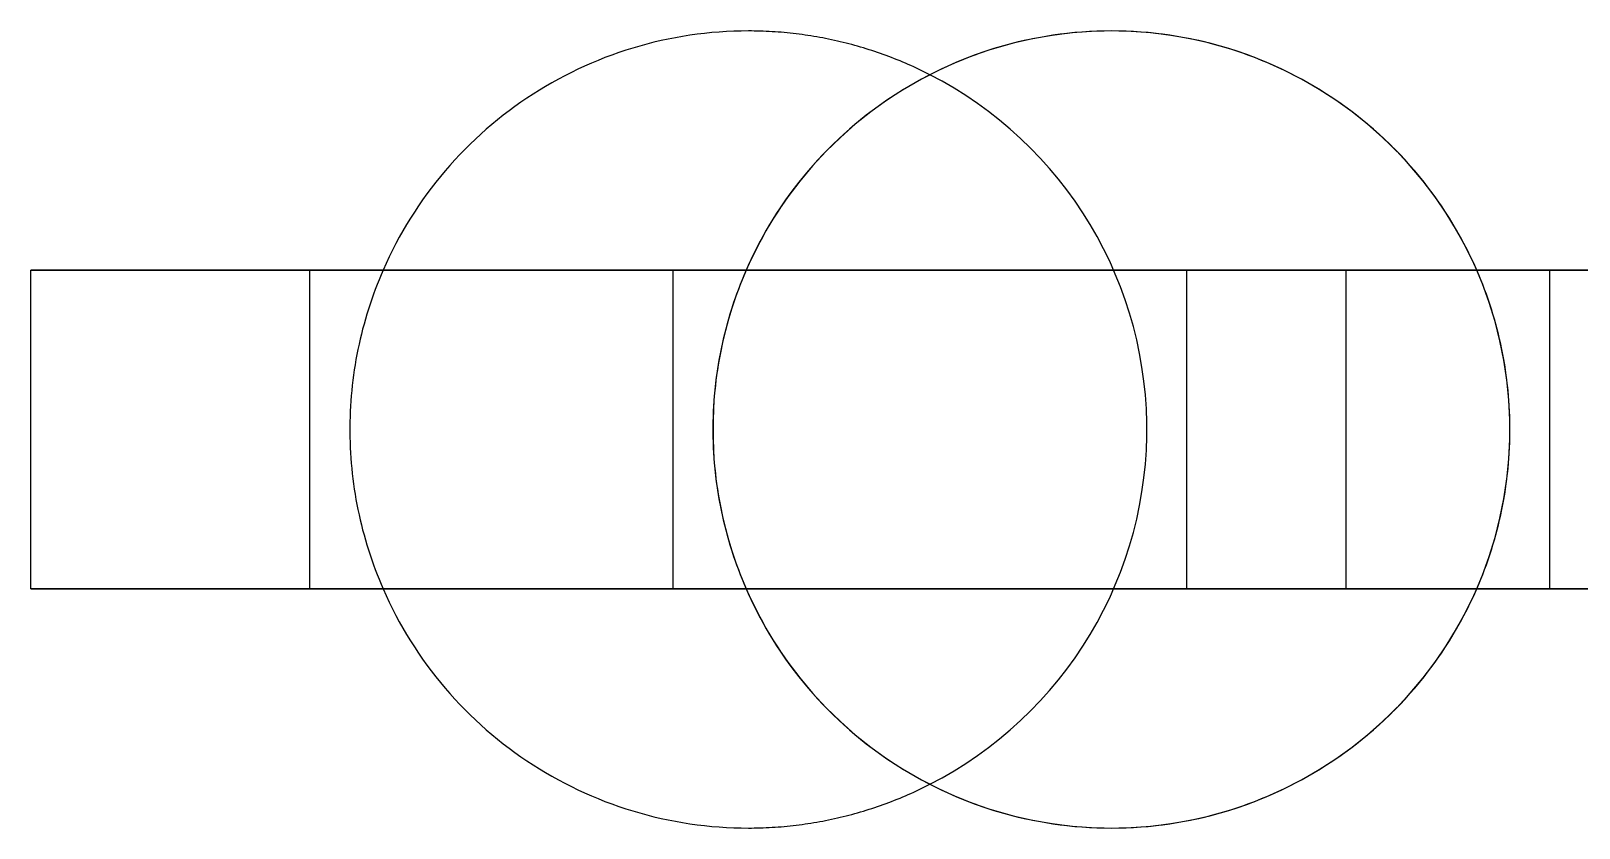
# Model space of a CAD drawing. Header units: millimetres. Extents: x -5 to 104, y -23 to 24.
# Drawn here: x 16.3 to 18.242, y -0.3 to 0.7 of the extents above; entities that cross this region are included whole.
import ezdxf

# ---------------------------------------------------------------- set-up
doc = ezdxf.new("R2010")
doc.units = ezdxf.units.MM
doc.linetypes.add('DASHED', pattern=[1.524, 1.27, -0.254])
doc.layers.add('HIDDEN', color=8, linetype='DASHED')
doc.layers.add('VISIBLE', color=7, linetype='CONTINUOUS')

msp = doc.modelspace()

# ---------------------------------------------------------------- linework, layer by layer
at = {"layer": 'HIDDEN'}
for points in [[(17.65551, 0.7), (17.63059, 0.69938), (17.60573, 0.69752), (17.58099, 0.69442), (17.55644, 0.69009), (17.53213, 0.68454), (17.50814, 0.67779), (17.4845, 0.66985), (17.4613, 0.66074), (17.43857, 0.65048), (17.41639, 0.63911), (17.3948, 0.62665), (17.37385, 0.61312), (17.35361, 0.59857), (17.33412, 0.58302), (17.31543, 0.56653), (17.29758, 0.54912), (17.28062, 0.53084), (17.2646, 0.51174), (17.24954, 0.49187), (17.2355, 0.47127), (17.2225, 0.45), (17.21058, 0.42811), (17.19976, 0.40564), (17.19008, 0.38267), (17.18155, 0.35924), (17.1742, 0.33542), (17.16805, 0.31126), (17.16311, 0.28682), (17.15939, 0.26217), (17.15691, 0.23737), (17.15567, 0.21247), (17.15567, 0.18753), (17.15691, 0.16263), (17.15939, 0.13783), (17.16311, 0.11318), (17.16805, 0.08874), (17.1742, 0.06458), (17.18155, 0.04076), (17.19008, 0.01733), (17.19976, -0.00564), (17.21058, -0.02811), (17.2225, -0.05), (17.2355, -0.07127), (17.24954, -0.09187), (17.2646, -0.11174), (17.28062, -0.13084), (17.29758, -0.14912), (17.31543, -0.16653), (17.33412, -0.18302), (17.35361, -0.19857), (17.37385, -0.21312), (17.3948, -0.22665), (17.41639, -0.23911), (17.43857, -0.25048), (17.4613, -0.26074), (17.4845, -0.26985), (17.50814, -0.27779), (17.53213, -0.28454), (17.55644, -0.29009), (17.58099, -0.29442), (17.60573, -0.29752), (17.63059, -0.29938), (17.65551, -0.3)], [(17.65551, -0.3), (17.68044, -0.29938), (17.7053, -0.29752), (17.73003, -0.29442), (17.75459, -0.29009), (17.77889, -0.28454), (17.80289, -0.27779), (17.82652, -0.26985), (17.84973, -0.26074), (17.87246, -0.25048), (17.89464, -0.23911), (17.91623, -0.22665), (17.93717, -0.21312), (17.95742, -0.19857), (17.97691, -0.18302), (17.9956, -0.16653), (18.01345, -0.14912), (18.0304, -0.13084), (18.04643, -0.11174), (18.06148, -0.09187), (18.07553, -0.07127), (18.08853, -0.05), (18.10045, -0.02811), (18.11127, -0.00564), (18.12095, 0.01733), (18.12948, 0.04076), (18.13683, 0.06458), (18.14298, 0.08874), (18.14792, 0.11318), (18.15163, 0.13783), (18.15412, 0.16263), (18.15536, 0.18753), (18.15536, 0.21247), (18.15412, 0.23737), (18.15163, 0.26217), (18.14792, 0.28682), (18.14298, 0.31126), (18.13683, 0.33542), (18.12948, 0.35924), (18.12095, 0.38267), (18.11127, 0.40564), (18.10045, 0.42811), (18.08853, 0.45), (18.07553, 0.47127), (18.06148, 0.49187), (18.04643, 0.51174), (18.0304, 0.53084), (18.01345, 0.54912), (17.9956, 0.56653), (17.97691, 0.58302), (17.95742, 0.59857), (17.93717, 0.61312), (17.91623, 0.62665), (17.89464, 0.63911), (17.87246, 0.65048), (17.84973, 0.66074), (17.82652, 0.66985), (17.80289, 0.67779), (17.77889, 0.68454), (17.75459, 0.69009), (17.73003, 0.69442), (17.7053, 0.69752), (17.68044, 0.69938), (17.65551, 0.7)], [(17.42776, -0.24511), (17.44313, -0.23691), (17.45821, -0.22817), (17.47297, -0.21891), (17.4874, -0.20915), (17.50148, -0.19888), (17.5152, -0.18814), (17.52853, -0.17692), (17.54147, -0.16524), (17.55399, -0.15312), (17.56607, -0.14057), (17.57772, -0.12761), (17.58891, -0.11425), (17.59962, -0.10051), (17.60985, -0.0864), (17.61958, -0.07194), (17.6288, -0.05716), (17.6375, -0.04206), (17.64567, -0.02667), (17.6533, -0.011), (17.66037, 0.00492), (17.66689, 0.02108), (17.67284, 0.03746), (17.67822, 0.05403), (17.68302, 0.07079), (17.68722, 0.0877), (17.69084, 0.10474), (17.69386, 0.1219), (17.69628, 0.13916), (17.6981, 0.15649), (17.69932, 0.17387), (17.69992, 0.19129), (17.69992, 0.20871), (17.69932, 0.22613), (17.6981, 0.24351), (17.69628, 0.26084), (17.69386, 0.2781), (17.69084, 0.29526), (17.68722, 0.3123), (17.68302, 0.32921), (17.67822, 0.34597), (17.67284, 0.36254), (17.66689, 0.37892), (17.66037, 0.39508), (17.6533, 0.411), (17.64567, 0.42667), (17.6375, 0.44206), (17.6288, 0.45716), (17.61958, 0.47194), (17.60985, 0.4864), (17.59962, 0.50051), (17.58891, 0.51425), (17.57772, 0.52761), (17.56607, 0.54057), (17.55399, 0.55312), (17.54147, 0.56524), (17.52853, 0.57692), (17.5152, 0.58814), (17.50148, 0.59888), (17.4874, 0.60915), (17.47297, 0.61891), (17.45821, 0.62817), (17.44313, 0.63691), (17.42776, 0.64511)], [(18.34762, 0.4), (18.21111, 0.4), (18.0746, 0.4), (17.9381, 0.4), (17.80159, 0.4), (17.66508, 0.4), (17.52857, 0.4), (17.39206, 0.4), (17.25556, 0.4), (17.11905, 0.4), (16.98254, 0.4), (16.84603, 0.4), (16.70952, 0.4), (16.57302, 0.4), (16.43651, 0.4), (16.3, 0.4)], [(17.75, 0.4), (17.73254, 0.4), (17.71508, 0.4), (17.69762, 0.4), (17.68016, 0.4), (17.6627, 0.4), (17.64524, 0.4), (17.62778, 0.4), (17.61032, 0.4), (17.59286, 0.4), (17.5754, 0.4), (17.55794, 0.4), (17.54048, 0.4), (17.52302, 0.4), (17.50556, 0.4), (17.4881, 0.4), (17.47063, 0.4), (17.45317, 0.4), (17.43571, 0.4), (17.41825, 0.4), (17.40079, 0.4), (17.38333, 0.4), (17.36587, 0.4), (17.34841, 0.4), (17.33095, 0.4), (17.31349, 0.4), (17.29603, 0.4), (17.27857, 0.4), (17.26111, 0.4), (17.24365, 0.4), (17.22619, 0.4), (17.20873, 0.4), (17.19127, 0.4), (17.17381, 0.4), (17.15635, 0.4), (17.13889, 0.4), (17.12143, 0.4), (17.10397, 0.4), (17.08651, 0.4), (17.06905, 0.4), (17.05159, 0.4), (17.03413, 0.4), (17.01667, 0.4), (16.99921, 0.4), (16.98175, 0.4), (16.96429, 0.4), (16.94683, 0.4), (16.92937, 0.4), (16.9119, 0.4), (16.89444, 0.4), (16.87698, 0.4), (16.85952, 0.4), (16.84206, 0.4), (16.8246, 0.4), (16.80714, 0.4), (16.78968, 0.4), (16.77222, 0.4), (16.75476, 0.4), (16.7373, 0.4), (16.71984, 0.4), (16.70238, 0.4), (16.68492, 0.4), (16.66746, 0.4), (16.65, 0.4)], [(16.65, 0.4), (16.65873, 0.4), (16.66746, 0.4), (16.67619, 0.4), (16.68492, 0.4), (16.69365, 0.4), (16.70238, 0.4), (16.71111, 0.4), (16.71984, 0.4), (16.72857, 0.4), (16.7373, 0.4), (16.74603, 0.4), (16.75476, 0.4), (16.76349, 0.4), (16.77222, 0.4), (16.78095, 0.4), (16.78968, 0.4), (16.79841, 0.4), (16.80714, 0.4), (16.81587, 0.4), (16.8246, 0.4), (16.83333, 0.4), (16.84206, 0.4), (16.85079, 0.4), (16.85952, 0.4), (16.86825, 0.4), (16.87698, 0.4), (16.88571, 0.4), (16.89444, 0.4), (16.90317, 0.4), (16.9119, 0.4), (16.92063, 0.4), (16.92937, 0.4), (16.9381, 0.4), (16.94683, 0.4), (16.95556, 0.4), (16.96429, 0.4), (16.97302, 0.4), (16.98175, 0.4), (16.99048, 0.4), (16.99921, 0.4), (17.00794, 0.4), (17.01667, 0.4), (17.0254, 0.4), (17.03413, 0.4), (17.04286, 0.4), (17.05159, 0.4), (17.06032, 0.4), (17.06905, 0.4), (17.07778, 0.4), (17.08651, 0.4), (17.09524, 0.4), (17.10397, 0.4), (17.1127, 0.4), (17.12143, 0.4), (17.13016, 0.4), (17.13889, 0.4), (17.14762, 0.4), (17.15635, 0.4), (17.16508, 0.4), (17.17381, 0.4), (17.18254, 0.4), (17.19127, 0.4), (17.2, 0.4)], [(16.65, 0), (16.65, 0.4)], [(16.74174, 0.4), (16.73917, 0.394), (16.73667, 0.38796), (16.73426, 0.38189), (16.73192, 0.37579), (16.72966, 0.36966), (16.72749, 0.3635), (16.72539, 0.35732), (16.72338, 0.3511), (16.72145, 0.34486), (16.71959, 0.3386), (16.71782, 0.33231), (16.71614, 0.326), (16.71453, 0.31967), (16.71301, 0.31332), (16.71157, 0.30695), (16.71022, 0.30056), (16.70894, 0.29415), (16.70776, 0.28773), (16.70665, 0.28129), (16.70563, 0.27484), (16.7047, 0.26837), (16.70385, 0.26189), (16.70308, 0.25541), (16.7024, 0.24891), (16.7018, 0.24241), (16.70129, 0.2359), (16.70086, 0.22938), (16.70052, 0.22285), (16.70027, 0.21633), (16.7001, 0.2098), (16.70001, 0.20327), (16.70001, 0.19673), (16.7001, 0.1902), (16.70027, 0.18367), (16.70052, 0.17715), (16.70086, 0.17062), (16.70129, 0.1641), (16.7018, 0.15759), (16.7024, 0.15109), (16.70308, 0.14459), (16.70385, 0.13811), (16.7047, 0.13163), (16.70563, 0.12516), (16.70665, 0.11871), (16.70776, 0.11227), (16.70894, 0.10585), (16.71022, 0.09944), (16.71157, 0.09305), (16.71301, 0.08668), (16.71453, 0.08033), (16.71614, 0.074), (16.71782, 0.06769), (16.71959, 0.0614), (16.72145, 0.05514), (16.72338, 0.0489), (16.72539, 0.04268), (16.72749, 0.0365), (16.72966, 0.03034), (16.73192, 0.02421), (16.73426, 0.01811), (16.73667, 0.01204), (16.73917, 0.006), (16.74174, 0)], [(18.20551, 0.4), (18.18805, 0.4), (18.17059, 0.4), (18.15313, 0.4), (18.13567, 0.4), (18.11821, 0.4), (18.10075, 0.4), (18.08329, 0.4), (18.06583, 0.4), (18.04837, 0.4), (18.03091, 0.4), (18.01345, 0.4), (17.99599, 0.4), (17.97853, 0.4), (17.96107, 0.4), (17.94361, 0.4), (17.92615, 0.4), (17.90869, 0.4), (17.89123, 0.4), (17.87377, 0.4), (17.85631, 0.4), (17.83885, 0.4), (17.82139, 0.4), (17.80393, 0.4), (17.78647, 0.4), (17.76901, 0.4), (17.75155, 0.4), (17.73409, 0.4), (17.71662, 0.4), (17.69916, 0.4), (17.6817, 0.4), (17.66424, 0.4), (17.64678, 0.4), (17.62932, 0.4), (17.61186, 0.4), (17.5944, 0.4), (17.57694, 0.4), (17.55948, 0.4), (17.54202, 0.4), (17.52456, 0.4), (17.5071, 0.4), (17.48964, 0.4), (17.47218, 0.4), (17.45472, 0.4), (17.43726, 0.4), (17.4198, 0.4), (17.40234, 0.4), (17.38488, 0.4), (17.36742, 0.4), (17.34996, 0.4), (17.3325, 0.4), (17.31504, 0.4), (17.29758, 0.4), (17.28012, 0.4), (17.26266, 0.4), (17.2452, 0.4), (17.22774, 0.4), (17.21028, 0.4), (17.19282, 0.4), (17.17535, 0.4), (17.15789, 0.4), (17.14043, 0.4), (17.12297, 0.4), (17.10551, 0.4)], [(17.10551, 0.4), (17.11424, 0.4), (17.12297, 0.4), (17.1317, 0.4), (17.14043, 0.4), (17.14916, 0.4), (17.15789, 0.4), (17.16662, 0.4), (17.17535, 0.4), (17.18409, 0.4), (17.19282, 0.4), (17.20155, 0.4), (17.21028, 0.4), (17.21901, 0.4), (17.22774, 0.4), (17.23647, 0.4), (17.2452, 0.4), (17.25393, 0.4), (17.26266, 0.4), (17.27139, 0.4), (17.28012, 0.4), (17.28885, 0.4), (17.29758, 0.4), (17.30631, 0.4), (17.31504, 0.4), (17.32377, 0.4), (17.3325, 0.4), (17.34123, 0.4), (17.34996, 0.4), (17.35869, 0.4), (17.36742, 0.4), (17.37615, 0.4), (17.38488, 0.4), (17.39361, 0.4), (17.40234, 0.4), (17.41107, 0.4), (17.4198, 0.4), (17.42853, 0.4), (17.43726, 0.4), (17.44599, 0.4), (17.45472, 0.4), (17.46345, 0.4), (17.47218, 0.4), (17.48091, 0.4), (17.48964, 0.4), (17.49837, 0.4), (17.5071, 0.4), (17.51583, 0.4), (17.52456, 0.4), (17.53329, 0.4), (17.54202, 0.4), (17.55075, 0.4), (17.55948, 0.4), (17.56821, 0.4), (17.57694, 0.4), (17.58567, 0.4), (17.5944, 0.4), (17.60313, 0.4), (17.61186, 0.4), (17.62059, 0.4), (17.62932, 0.4), (17.63805, 0.4), (17.64678, 0.4), (17.65551, 0.4)], [(18.20551, 0.4), (18.18805, 0.4), (18.17059, 0.4), (18.15313, 0.4), (18.13567, 0.4), (18.11821, 0.4), (18.10075, 0.4), (18.08329, 0.4), (18.06583, 0.4), (18.04837, 0.4), (18.03091, 0.4), (18.01345, 0.4), (17.99599, 0.4), (17.97853, 0.4), (17.96107, 0.4), (17.94361, 0.4), (17.92615, 0.4), (17.90869, 0.4), (17.89123, 0.4), (17.87377, 0.4), (17.85631, 0.4), (17.83885, 0.4), (17.82139, 0.4), (17.80393, 0.4), (17.78647, 0.4), (17.76901, 0.4), (17.75155, 0.4), (17.73409, 0.4), (17.71662, 0.4), (17.69916, 0.4), (17.6817, 0.4), (17.66424, 0.4), (17.64678, 0.4), (17.62932, 0.4), (17.61186, 0.4), (17.5944, 0.4), (17.57694, 0.4), (17.55948, 0.4), (17.54202, 0.4), (17.52456, 0.4), (17.5071, 0.4), (17.48964, 0.4), (17.47218, 0.4), (17.45472, 0.4), (17.43726, 0.4), (17.4198, 0.4), (17.40234, 0.4), (17.38488, 0.4), (17.36742, 0.4), (17.34996, 0.4), (17.3325, 0.4), (17.31504, 0.4), (17.29758, 0.4), (17.28012, 0.4), (17.26266, 0.4), (17.2452, 0.4), (17.22774, 0.4), (17.21028, 0.4), (17.19282, 0.4), (17.17535, 0.4), (17.15789, 0.4), (17.14043, 0.4), (17.12297, 0.4), (17.10551, 0.4)], [(17.10551, 0.4), (17.11424, 0.4), (17.12297, 0.4), (17.1317, 0.4), (17.14043, 0.4), (17.14916, 0.4), (17.15789, 0.4), (17.16662, 0.4), (17.17535, 0.4), (17.18409, 0.4), (17.19282, 0.4), (17.20155, 0.4), (17.21028, 0.4), (17.21901, 0.4), (17.22774, 0.4), (17.23647, 0.4), (17.2452, 0.4), (17.25393, 0.4), (17.26266, 0.4), (17.27139, 0.4), (17.28012, 0.4), (17.28885, 0.4), (17.29758, 0.4), (17.30631, 0.4), (17.31504, 0.4), (17.32377, 0.4), (17.3325, 0.4), (17.34123, 0.4), (17.34996, 0.4), (17.35869, 0.4), (17.36742, 0.4), (17.37615, 0.4), (17.38488, 0.4), (17.39361, 0.4), (17.40234, 0.4), (17.41107, 0.4), (17.4198, 0.4), (17.42853, 0.4), (17.43726, 0.4), (17.44599, 0.4), (17.45472, 0.4), (17.46345, 0.4), (17.47218, 0.4), (17.48091, 0.4), (17.48964, 0.4), (17.49837, 0.4), (17.5071, 0.4), (17.51583, 0.4), (17.52456, 0.4), (17.53329, 0.4), (17.54202, 0.4), (17.55075, 0.4), (17.55948, 0.4), (17.56821, 0.4), (17.57694, 0.4), (17.58567, 0.4), (17.5944, 0.4), (17.60313, 0.4), (17.61186, 0.4), (17.62059, 0.4), (17.62932, 0.4), (17.63805, 0.4), (17.64678, 0.4), (17.65551, 0.4)], [(17.10551, 0), (17.10551, 0.4)], [(17.10551, 0), (17.10551, 0.4)], [(17.19726, 0.4), (17.19468, 0.394), (17.19219, 0.38796), (17.18977, 0.38189), (17.18744, 0.37579), (17.18518, 0.36966), (17.183, 0.3635), (17.18091, 0.35732), (17.17889, 0.3511), (17.17696, 0.34486), (17.17511, 0.3386), (17.17334, 0.33231), (17.17165, 0.326), (17.17005, 0.31967), (17.16852, 0.31332), (17.16708, 0.30695), (17.16573, 0.30056), (17.16446, 0.29415), (17.16327, 0.28773), (17.16217, 0.28129), (17.16115, 0.27484), (17.16021, 0.26837), (17.15936, 0.26189), (17.15859, 0.25541), (17.15791, 0.24891), (17.15732, 0.24241), (17.1568, 0.2359), (17.15638, 0.22938), (17.15604, 0.22285), (17.15578, 0.21633), (17.15561, 0.2098), (17.15552, 0.20327), (17.15552, 0.19673), (17.15561, 0.1902), (17.15578, 0.18367), (17.15604, 0.17715), (17.15638, 0.17062), (17.1568, 0.1641), (17.15732, 0.15759), (17.15791, 0.15109), (17.15859, 0.14459), (17.15936, 0.13811), (17.16021, 0.13163), (17.16115, 0.12516), (17.16217, 0.11871), (17.16327, 0.11227), (17.16446, 0.10585), (17.16573, 0.09944), (17.16708, 0.09305), (17.16852, 0.08668), (17.17005, 0.08033), (17.17165, 0.074), (17.17334, 0.06769), (17.17511, 0.0614), (17.17696, 0.05514), (17.17889, 0.0489), (17.18091, 0.04268), (17.183, 0.0365), (17.18518, 0.03034), (17.18744, 0.02421), (17.18977, 0.01811), (17.19219, 0.01204), (17.19468, 0.006), (17.19726, 0)], [(17.2, 0.4), (17.20873, 0.4), (17.21746, 0.4), (17.22619, 0.4), (17.23492, 0.4), (17.24365, 0.4), (17.25238, 0.4), (17.26111, 0.4), (17.26984, 0.4), (17.27857, 0.4), (17.2873, 0.4), (17.29603, 0.4), (17.30476, 0.4), (17.31349, 0.4), (17.32222, 0.4), (17.33095, 0.4), (17.33968, 0.4), (17.34841, 0.4), (17.35714, 0.4), (17.36587, 0.4), (17.3746, 0.4), (17.38333, 0.4), (17.39206, 0.4), (17.40079, 0.4), (17.40952, 0.4), (17.41825, 0.4), (17.42698, 0.4), (17.43571, 0.4), (17.44444, 0.4), (17.45317, 0.4), (17.4619, 0.4), (17.47063, 0.4), (17.47937, 0.4), (17.4881, 0.4), (17.49683, 0.4), (17.50556, 0.4), (17.51429, 0.4), (17.52302, 0.4), (17.53175, 0.4), (17.54048, 0.4), (17.54921, 0.4), (17.55794, 0.4), (17.56667, 0.4), (17.5754, 0.4), (17.58413, 0.4), (17.59286, 0.4), (17.60159, 0.4), (17.61032, 0.4), (17.61905, 0.4), (17.62778, 0.4), (17.63651, 0.4), (17.64524, 0.4), (17.65397, 0.4), (17.6627, 0.4), (17.67143, 0.4), (17.68016, 0.4), (17.68889, 0.4), (17.69762, 0.4), (17.70635, 0.4), (17.71508, 0.4), (17.72381, 0.4), (17.73254, 0.4), (17.74127, 0.4), (17.75, 0.4)], [(17.65551, 0.4), (17.66424, 0.4), (17.67297, 0.4), (17.6817, 0.4), (17.69043, 0.4), (17.69916, 0.4), (17.70789, 0.4), (17.71662, 0.4), (17.72535, 0.4), (17.73409, 0.4), (17.74282, 0.4), (17.75155, 0.4), (17.76028, 0.4), (17.76901, 0.4), (17.77774, 0.4), (17.78647, 0.4), (17.7952, 0.4), (17.80393, 0.4), (17.81266, 0.4), (17.82139, 0.4), (17.83012, 0.4), (17.83885, 0.4), (17.84758, 0.4), (17.85631, 0.4), (17.86504, 0.4), (17.87377, 0.4), (17.8825, 0.4), (17.89123, 0.4), (17.89996, 0.4), (17.90869, 0.4), (17.91742, 0.4), (17.92615, 0.4), (17.93488, 0.4), (17.94361, 0.4), (17.95234, 0.4), (17.96107, 0.4), (17.9698, 0.4), (17.97853, 0.4), (17.98726, 0.4), (17.99599, 0.4), (18.00472, 0.4), (18.01345, 0.4), (18.02218, 0.4), (18.03091, 0.4), (18.03964, 0.4), (18.04837, 0.4), (18.0571, 0.4), (18.06583, 0.4), (18.07456, 0.4), (18.08329, 0.4), (18.09202, 0.4), (18.10075, 0.4), (18.10948, 0.4), (18.11821, 0.4), (18.12694, 0.4), (18.13567, 0.4), (18.1444, 0.4), (18.15313, 0.4), (18.16186, 0.4), (18.17059, 0.4), (18.17932, 0.4), (18.18805, 0.4), (18.19678, 0.4), (18.20551, 0.4)], [(17.65551, 0.4), (17.66424, 0.4), (17.67297, 0.4), (17.6817, 0.4), (17.69043, 0.4), (17.69916, 0.4), (17.70789, 0.4), (17.71662, 0.4), (17.72535, 0.4), (17.73409, 0.4), (17.74282, 0.4), (17.75155, 0.4), (17.76028, 0.4), (17.76901, 0.4), (17.77774, 0.4), (17.78647, 0.4), (17.7952, 0.4), (17.80393, 0.4), (17.81266, 0.4), (17.82139, 0.4), (17.83012, 0.4), (17.83885, 0.4), (17.84758, 0.4), (17.85631, 0.4), (17.86504, 0.4), (17.87377, 0.4), (17.8825, 0.4), (17.89123, 0.4), (17.89996, 0.4), (17.90869, 0.4), (17.91742, 0.4), (17.92615, 0.4), (17.93488, 0.4), (17.94361, 0.4), (17.95234, 0.4), (17.96107, 0.4), (17.9698, 0.4), (17.97853, 0.4), (17.98726, 0.4), (17.99599, 0.4), (18.00472, 0.4), (18.01345, 0.4), (18.02218, 0.4), (18.03091, 0.4), (18.03964, 0.4), (18.04837, 0.4), (18.0571, 0.4), (18.06583, 0.4), (18.07456, 0.4), (18.08329, 0.4), (18.09202, 0.4), (18.10075, 0.4), (18.10948, 0.4), (18.11821, 0.4), (18.12694, 0.4), (18.13567, 0.4), (18.1444, 0.4), (18.15313, 0.4), (18.16186, 0.4), (18.17059, 0.4), (18.17932, 0.4), (18.18805, 0.4), (18.19678, 0.4), (18.20551, 0.4)], [(17.75, 0), (17.75, 0.4)], [(18.28651, 0.4), (18.20238, 0.4), (18.11825, 0.4), (18.03413, 0.4), (17.95, 0.4)], [(17.95, 0.4), (17.99206, 0.4), (18.03413, 0.4), (18.07619, 0.4), (18.11825, 0.4), (18.16032, 0.4), (18.20238, 0.4), (18.24444, 0.4)], [(17.95, 0), (17.95, 0.4)], [(18.11377, 0), (18.11634, 0.006), (18.11884, 0.01204), (18.12126, 0.01811), (18.12359, 0.02421), (18.12585, 0.03034), (18.12802, 0.0365), (18.13012, 0.04268), (18.13214, 0.0489), (18.13407, 0.05514), (18.13592, 0.0614), (18.13769, 0.06769), (18.13938, 0.074), (18.14098, 0.08033), (18.1425, 0.08668), (18.14394, 0.09305), (18.1453, 0.09944), (18.14657, 0.10585), (18.14776, 0.11227), (18.14886, 0.11871), (18.14988, 0.12516), (18.15082, 0.13163), (18.15167, 0.13811), (18.15243, 0.14459), (18.15312, 0.15109), (18.15371, 0.15759), (18.15422, 0.1641), (18.15465, 0.17062), (18.15499, 0.17715), (18.15525, 0.18367), (18.15542, 0.1902), (18.1555, 0.19673), (18.1555, 0.20327), (18.15542, 0.2098), (18.15525, 0.21633), (18.15499, 0.22285), (18.15465, 0.22938), (18.15422, 0.2359), (18.15371, 0.24241), (18.15312, 0.24891), (18.15243, 0.25541), (18.15167, 0.26189), (18.15082, 0.26837), (18.14988, 0.27484), (18.14886, 0.28129), (18.14776, 0.28773), (18.14657, 0.29415), (18.1453, 0.30056), (18.14394, 0.30695), (18.1425, 0.31332), (18.14098, 0.31967), (18.13938, 0.326), (18.13769, 0.33231), (18.13592, 0.3386), (18.13407, 0.34486), (18.13214, 0.3511), (18.13012, 0.35732), (18.12802, 0.3635), (18.12585, 0.36966), (18.12359, 0.37579), (18.12126, 0.38189), (18.11884, 0.38796), (18.11634, 0.394), (18.11377, 0.4)], [(18.20551, 0), (18.20551, 0.4)], [(18.20551, 0), (18.20551, 0.4)], [(18.34762, 0), (18.21111, 0), (18.0746, 0), (17.9381, 0), (17.80159, 0), (17.66508, 0), (17.52857, 0), (17.39206, 0), (17.25556, 0), (17.11905, 0), (16.98254, 0), (16.84603, 0), (16.70952, 0), (16.57302, 0), (16.43651, 0), (16.3, 0)], [(17.75, 0), (17.73254, 0), (17.71508, 0), (17.69762, 0), (17.68016, 0), (17.6627, 0), (17.64524, 0), (17.62778, 0), (17.61032, 0), (17.59286, 0), (17.5754, 0), (17.55794, 0), (17.54048, 0), (17.52302, 0), (17.50556, 0), (17.4881, 0), (17.47063, 0), (17.45317, 0), (17.43571, 0), (17.41825, 0), (17.40079, 0), (17.38333, 0), (17.36587, 0), (17.34841, 0), (17.33095, 0), (17.31349, 0), (17.29603, 0), (17.27857, 0), (17.26111, 0), (17.24365, 0), (17.22619, 0), (17.20873, 0), (17.19127, 0), (17.17381, 0), (17.15635, 0), (17.13889, 0), (17.12143, 0), (17.10397, 0), (17.08651, 0), (17.06905, 0), (17.05159, 0), (17.03413, 0), (17.01667, 0), (16.99921, 0), (16.98175, 0), (16.96429, 0), (16.94683, 0), (16.92937, 0), (16.9119, 0), (16.89444, 0), (16.87698, 0), (16.85952, 0), (16.84206, 0), (16.8246, 0), (16.80714, 0), (16.78968, 0), (16.77222, 0), (16.75476, 0), (16.7373, 0), (16.71984, 0), (16.70238, 0), (16.68492, 0), (16.66746, 0), (16.65, 0)], [(16.65, 0), (16.65873, 0), (16.66746, 0), (16.67619, 0), (16.68492, 0), (16.69365, 0), (16.70238, 0), (16.71111, 0), (16.71984, 0), (16.72857, 0), (16.7373, 0), (16.74603, 0), (16.75476, 0), (16.76349, 0), (16.77222, 0), (16.78095, 0), (16.78968, 0), (16.79841, 0), (16.80714, 0), (16.81587, 0), (16.8246, 0), (16.83333, 0), (16.84206, 0), (16.85079, 0), (16.85952, 0), (16.86825, 0), (16.87698, 0), (16.88571, 0), (16.89444, 0), (16.90317, 0), (16.9119, 0), (16.92063, 0), (16.92937, 0), (16.9381, 0), (16.94683, 0), (16.95556, 0), (16.96429, 0), (16.97302, 0), (16.98175, 0), (16.99048, 0), (16.99921, 0), (17.00794, 0), (17.01667, 0), (17.0254, 0), (17.03413, 0), (17.04286, 0), (17.05159, 0), (17.06032, 0), (17.06905, 0), (17.07778, 0), (17.08651, 0), (17.09524, 0), (17.10397, 0), (17.1127, 0), (17.12143, 0), (17.13016, 0), (17.13889, 0), (17.14762, 0), (17.15635, 0), (17.16508, 0), (17.17381, 0), (17.18254, 0), (17.19127, 0), (17.2, 0)], [(18.20551, 0), (18.18805, 0), (18.17059, 0), (18.15313, 0), (18.13567, 0), (18.11821, 0), (18.10075, 0), (18.08329, 0), (18.06583, 0), (18.04837, 0), (18.03091, 0), (18.01345, 0), (17.99599, 0), (17.97853, 0), (17.96107, 0), (17.94361, 0), (17.92615, 0), (17.90869, 0), (17.89123, 0), (17.87377, 0), (17.85631, 0), (17.83885, 0), (17.82139, 0), (17.80393, 0), (17.78647, 0), (17.76901, 0), (17.75155, 0), (17.73409, 0), (17.71662, 0), (17.69916, 0), (17.6817, 0), (17.66424, 0), (17.64678, 0), (17.62932, 0), (17.61186, 0), (17.5944, 0), (17.57694, 0), (17.55948, 0), (17.54202, 0), (17.52456, 0), (17.5071, 0), (17.48964, 0), (17.47218, 0), (17.45472, 0), (17.43726, 0), (17.4198, 0), (17.40234, 0), (17.38488, 0), (17.36742, 0), (17.34996, 0), (17.3325, 0), (17.31504, 0), (17.29758, 0), (17.28012, 0), (17.26266, 0), (17.2452, 0), (17.22774, 0), (17.21028, 0), (17.19282, 0), (17.17535, 0), (17.15789, 0), (17.14043, 0), (17.12297, 0), (17.10551, 0)], [(17.10551, 0), (17.11424, 0), (17.12297, 0), (17.1317, 0), (17.14043, 0), (17.14916, 0), (17.15789, 0), (17.16662, 0), (17.17535, 0), (17.18409, 0), (17.19282, 0), (17.20155, 0), (17.21028, 0), (17.21901, 0), (17.22774, 0), (17.23647, 0), (17.2452, 0), (17.25393, 0), (17.26266, 0), (17.27139, 0), (17.28012, 0), (17.28885, 0), (17.29758, 0), (17.30631, 0), (17.31504, 0), (17.32377, 0), (17.3325, 0), (17.34123, 0), (17.34996, 0), (17.35869, 0), (17.36742, 0), (17.37615, 0), (17.38488, 0), (17.39361, 0), (17.40234, 0), (17.41107, 0), (17.4198, 0), (17.42853, 0), (17.43726, 0), (17.44599, 0), (17.45472, 0), (17.46345, 0), (17.47218, 0), (17.48091, 0), (17.48964, 0), (17.49837, 0), (17.5071, 0), (17.51583, 0), (17.52456, 0), (17.53329, 0), (17.54202, 0), (17.55075, 0), (17.55948, 0), (17.56821, 0), (17.57694, 0), (17.58567, 0), (17.5944, 0), (17.60313, 0), (17.61186, 0), (17.62059, 0), (17.62932, 0), (17.63805, 0), (17.64678, 0), (17.65551, 0)], [(18.20551, 0), (18.18805, 0), (18.17059, 0), (18.15313, 0), (18.13567, 0), (18.11821, 0), (18.10075, 0), (18.08329, 0), (18.06583, 0), (18.04837, 0), (18.03091, 0), (18.01345, 0), (17.99599, 0), (17.97853, 0), (17.96107, 0), (17.94361, 0), (17.92615, 0), (17.90869, 0), (17.89123, 0), (17.87377, 0), (17.85631, 0), (17.83885, 0), (17.82139, 0), (17.80393, 0), (17.78647, 0), (17.76901, 0), (17.75155, 0), (17.73409, 0), (17.71662, 0), (17.69916, 0), (17.6817, 0), (17.66424, 0), (17.64678, 0), (17.62932, 0), (17.61186, 0), (17.5944, 0), (17.57694, 0), (17.55948, 0), (17.54202, 0), (17.52456, 0), (17.5071, 0), (17.48964, 0), (17.47218, 0), (17.45472, 0), (17.43726, 0), (17.4198, 0), (17.40234, 0), (17.38488, 0), (17.36742, 0), (17.34996, 0), (17.3325, 0), (17.31504, 0), (17.29758, 0), (17.28012, 0), (17.26266, 0), (17.2452, 0), (17.22774, 0), (17.21028, 0), (17.19282, 0), (17.17535, 0), (17.15789, 0), (17.14043, 0), (17.12297, 0), (17.10551, 0)], [(17.10551, 0), (17.11424, 0), (17.12297, 0), (17.1317, 0), (17.14043, 0), (17.14916, 0), (17.15789, 0), (17.16662, 0), (17.17535, 0), (17.18409, 0), (17.19282, 0), (17.20155, 0), (17.21028, 0), (17.21901, 0), (17.22774, 0), (17.23647, 0), (17.2452, 0), (17.25393, 0), (17.26266, 0), (17.27139, 0), (17.28012, 0), (17.28885, 0), (17.29758, 0), (17.30631, 0), (17.31504, 0), (17.32377, 0), (17.3325, 0), (17.34123, 0), (17.34996, 0), (17.35869, 0), (17.36742, 0), (17.37615, 0), (17.38488, 0), (17.39361, 0), (17.40234, 0), (17.41107, 0), (17.4198, 0), (17.42853, 0), (17.43726, 0), (17.44599, 0), (17.45472, 0), (17.46345, 0), (17.47218, 0), (17.48091, 0), (17.48964, 0), (17.49837, 0), (17.5071, 0), (17.51583, 0), (17.52456, 0), (17.53329, 0), (17.54202, 0), (17.55075, 0), (17.55948, 0), (17.56821, 0), (17.57694, 0), (17.58567, 0), (17.5944, 0), (17.60313, 0), (17.61186, 0), (17.62059, 0), (17.62932, 0), (17.63805, 0), (17.64678, 0), (17.65551, 0)], [(17.2, 0), (17.20873, 0), (17.21746, 0), (17.22619, 0), (17.23492, 0), (17.24365, 0), (17.25238, 0), (17.26111, 0), (17.26984, 0), (17.27857, 0), (17.2873, 0), (17.29603, 0), (17.30476, 0), (17.31349, 0), (17.32222, 0), (17.33095, 0), (17.33968, 0), (17.34841, 0), (17.35714, 0), (17.36587, 0), (17.3746, 0), (17.38333, 0), (17.39206, 0), (17.40079, 0), (17.40952, 0), (17.41825, 0), (17.42698, 0), (17.43571, 0), (17.44444, 0), (17.45317, 0), (17.4619, 0), (17.47063, 0), (17.47937, 0), (17.4881, 0), (17.49683, 0), (17.50556, 0), (17.51429, 0), (17.52302, 0), (17.53175, 0), (17.54048, 0), (17.54921, 0), (17.55794, 0), (17.56667, 0), (17.5754, 0), (17.58413, 0), (17.59286, 0), (17.60159, 0), (17.61032, 0), (17.61905, 0), (17.62778, 0), (17.63651, 0), (17.64524, 0), (17.65397, 0), (17.6627, 0), (17.67143, 0), (17.68016, 0), (17.68889, 0), (17.69762, 0), (17.70635, 0), (17.71508, 0), (17.72381, 0), (17.73254, 0), (17.74127, 0), (17.75, 0)], [(17.65551, 0), (17.66424, 0), (17.67297, 0), (17.6817, 0), (17.69043, 0), (17.69916, 0), (17.70789, 0), (17.71662, 0), (17.72535, 0), (17.73409, 0), (17.74282, 0), (17.75155, 0), (17.76028, 0), (17.76901, 0), (17.77774, 0), (17.78647, 0), (17.7952, 0), (17.80393, 0), (17.81266, 0), (17.82139, 0), (17.83012, 0), (17.83885, 0), (17.84758, 0), (17.85631, 0), (17.86504, 0), (17.87377, 0), (17.8825, 0), (17.89123, 0), (17.89996, 0), (17.90869, 0), (17.91742, 0), (17.92615, 0), (17.93488, 0), (17.94361, 0), (17.95234, 0), (17.96107, 0), (17.9698, 0), (17.97853, 0), (17.98726, 0), (17.99599, 0), (18.00472, 0), (18.01345, 0), (18.02218, 0), (18.03091, 0), (18.03964, 0), (18.04837, 0), (18.0571, 0), (18.06583, 0), (18.07456, 0), (18.08329, 0), (18.09202, 0), (18.10075, 0), (18.10948, 0), (18.11821, 0), (18.12694, 0), (18.13567, 0), (18.1444, 0), (18.15313, 0), (18.16186, 0), (18.17059, 0), (18.17932, 0), (18.18805, 0), (18.19678, 0), (18.20551, 0)], [(17.65551, 0), (17.66424, 0), (17.67297, 0), (17.6817, 0), (17.69043, 0), (17.69916, 0), (17.70789, 0), (17.71662, 0), (17.72535, 0), (17.73409, 0), (17.74282, 0), (17.75155, 0), (17.76028, 0), (17.76901, 0), (17.77774, 0), (17.78647, 0), (17.7952, 0), (17.80393, 0), (17.81266, 0), (17.82139, 0), (17.83012, 0), (17.83885, 0), (17.84758, 0), (17.85631, 0), (17.86504, 0), (17.87377, 0), (17.8825, 0), (17.89123, 0), (17.89996, 0), (17.90869, 0), (17.91742, 0), (17.92615, 0), (17.93488, 0), (17.94361, 0), (17.95234, 0), (17.96107, 0), (17.9698, 0), (17.97853, 0), (17.98726, 0), (17.99599, 0), (18.00472, 0), (18.01345, 0), (18.02218, 0), (18.03091, 0), (18.03964, 0), (18.04837, 0), (18.0571, 0), (18.06583, 0), (18.07456, 0), (18.08329, 0), (18.09202, 0), (18.10075, 0), (18.10948, 0), (18.11821, 0), (18.12694, 0), (18.13567, 0), (18.1444, 0), (18.15313, 0), (18.16186, 0), (18.17059, 0), (18.17932, 0), (18.18805, 0), (18.19678, 0), (18.20551, 0)], [(18.28651, 0), (18.20238, 0), (18.11825, 0), (18.03413, 0), (17.95, 0)], [(17.95, 0), (17.99206, 0), (18.03413, 0), (18.07619, 0), (18.11825, 0), (18.16032, 0), (18.20238, 0), (18.24444, 0)]]:
    msp.add_lwpolyline(points, dxfattribs=at)
at = {"layer": 'VISIBLE'}
for points in [[(17.2, 0.7), (17.1908, 0.69992), (17.1816, 0.69966), (17.17241, 0.69924), (17.16323, 0.69865), (17.15406, 0.69789), (17.14491, 0.69696), (17.13577, 0.69586), (17.12666, 0.69459), (17.11757, 0.69316), (17.10851, 0.69156), (17.09948, 0.68979), (17.09049, 0.68786), (17.08153, 0.68576), (17.07261, 0.6835), (17.06374, 0.68107), (17.05491, 0.67849), (17.04613, 0.67573), (17.0374, 0.67282), (17.02873, 0.66975), (17.02011, 0.66652), (17.01156, 0.66313), (17.00307, 0.65959), (16.99465, 0.65588), (16.98629, 0.65203), (16.97801, 0.64802), (16.96981, 0.64386), (16.96168, 0.63955), (16.95363, 0.63509), (16.94567, 0.63048), (16.93779, 0.62573), (16.93, 0.62083), (16.9223, 0.61579), (16.9147, 0.61061), (16.90719, 0.60529), (16.89978, 0.59984), (16.89248, 0.59425), (16.88527, 0.58852), (16.87818, 0.58266), (16.87119, 0.57668), (16.86432, 0.57056), (16.85756, 0.56432), (16.85091, 0.55796), (16.84438, 0.55148), (16.83798, 0.54487), (16.83169, 0.53815), (16.82553, 0.53132), (16.8195, 0.52437), (16.81359, 0.51732), (16.80782, 0.51015), (16.80218, 0.50288), (16.79667, 0.49551), (16.79131, 0.48804), (16.78607, 0.48047), (16.78098, 0.47281), (16.77603, 0.46505), (16.77123, 0.45721), (16.76657, 0.44927), (16.76206, 0.44126), (16.75769, 0.43316), (16.75348, 0.42498), (16.74941, 0.41673), (16.7455, 0.4084), (16.74174, 0.4)], [(17.65551, 0.7), (17.64631, 0.69992), (17.63712, 0.69966), (17.62793, 0.69924), (17.61874, 0.69865), (17.60958, 0.69789), (17.60042, 0.69696), (17.59129, 0.69586), (17.58217, 0.69459), (17.57309, 0.69316), (17.56403, 0.69156), (17.555, 0.68979), (17.546, 0.68786), (17.53704, 0.68576), (17.52812, 0.6835), (17.51925, 0.68107), (17.51042, 0.67849), (17.50164, 0.67573), (17.49291, 0.67282), (17.48424, 0.66975), (17.47563, 0.66652), (17.46707, 0.66313), (17.45858, 0.65959), (17.45016, 0.65588), (17.44181, 0.65203), (17.43353, 0.64802), (17.42532, 0.64386), (17.41719, 0.63955), (17.40914, 0.63509), (17.40118, 0.63048), (17.3933, 0.62573), (17.38551, 0.62083), (17.37782, 0.61579), (17.37021, 0.61061), (17.3627, 0.60529), (17.3553, 0.59984), (17.34799, 0.59425), (17.34079, 0.58852), (17.33369, 0.58266), (17.32671, 0.57668), (17.31983, 0.57056), (17.31307, 0.56432), (17.30642, 0.55796), (17.2999, 0.55148), (17.29349, 0.54487), (17.2872, 0.53815), (17.28104, 0.53132), (17.27501, 0.52437), (17.26911, 0.51732), (17.26333, 0.51015), (17.25769, 0.50288), (17.25219, 0.49551), (17.24682, 0.48804), (17.24159, 0.48047), (17.2365, 0.47281), (17.23155, 0.46505), (17.22674, 0.45721), (17.22208, 0.44927), (17.21757, 0.44126), (17.2132, 0.43316), (17.20899, 0.42498), (17.20493, 0.41673), (17.20101, 0.4084), (17.19726, 0.4)], [(17.42776, 0.64511), (17.42441, 0.64681), (17.42105, 0.64848), (17.41768, 0.65013), (17.41429, 0.65175), (17.41089, 0.65335), (17.40748, 0.65492), (17.40406, 0.65646), (17.40063, 0.65798), (17.39719, 0.65948), (17.39373, 0.66094), (17.39027, 0.66238), (17.38679, 0.6638), (17.3833, 0.66519), (17.3798, 0.66655), (17.3763, 0.66789), (17.37278, 0.6692), (17.36925, 0.67048), (17.36572, 0.67174), (17.36217, 0.67297), (17.35861, 0.67417), (17.35505, 0.67535), (17.35148, 0.6765), (17.3479, 0.67763), (17.34431, 0.67872), (17.34071, 0.67979), (17.3371, 0.68084), (17.33349, 0.68185), (17.32987, 0.68284), (17.32624, 0.6838), (17.3226, 0.68474), (17.31896, 0.68564), (17.31531, 0.68652), (17.31166, 0.68737), (17.308, 0.6882), (17.30433, 0.68899), (17.30065, 0.68976), (17.29697, 0.69051), (17.29329, 0.69122), (17.2896, 0.69191), (17.2859, 0.69257), (17.2822, 0.6932), (17.2785, 0.6938), (17.27479, 0.69437), (17.27108, 0.69492), (17.26736, 0.69544), (17.26364, 0.69593), (17.25991, 0.6964), (17.25618, 0.69683), (17.25245, 0.69724), (17.24872, 0.69762), (17.24498, 0.69797), (17.24124, 0.6983), (17.2375, 0.69859), (17.23376, 0.69886), (17.23001, 0.6991), (17.22626, 0.69931), (17.22251, 0.69949), (17.21876, 0.69965), (17.21501, 0.69977), (17.21126, 0.69987), (17.20751, 0.69994), (17.20375, 0.69999), (17.2, 0.7)], [(18.11377, 0.4), (18.11001, 0.4084), (18.1061, 0.41673), (18.10204, 0.42498), (18.09782, 0.43316), (18.09346, 0.44126), (18.08894, 0.44927), (18.08428, 0.45721), (18.07948, 0.46505), (18.07453, 0.47281), (18.06944, 0.48047), (18.06421, 0.48804), (18.05884, 0.49551), (18.05333, 0.50288), (18.04769, 0.51015), (18.04192, 0.51732), (18.03602, 0.52437), (18.02998, 0.53132), (18.02382, 0.53815), (18.01754, 0.54487), (18.01113, 0.55148), (18.0046, 0.55796), (17.99796, 0.56432), (17.9912, 0.57056), (17.98432, 0.57668), (17.97733, 0.58266), (17.97024, 0.58852), (17.96304, 0.59425), (17.95573, 0.59984), (17.94832, 0.60529), (17.94082, 0.61061), (17.93321, 0.61579), (17.92551, 0.62083), (17.91773, 0.62573), (17.90985, 0.63048), (17.90188, 0.63509), (17.89384, 0.63955), (17.88571, 0.64386), (17.8775, 0.64802), (17.86922, 0.65203), (17.86087, 0.65588), (17.85244, 0.65959), (17.84395, 0.66313), (17.8354, 0.66652), (17.82679, 0.66975), (17.81811, 0.67282), (17.80939, 0.67573), (17.80061, 0.67849), (17.79178, 0.68107), (17.7829, 0.6835), (17.77398, 0.68576), (17.76503, 0.68786), (17.75603, 0.68979), (17.747, 0.69156), (17.73794, 0.69316), (17.72885, 0.69459), (17.71974, 0.69586), (17.71061, 0.69696), (17.70145, 0.69789), (17.69228, 0.69865), (17.6831, 0.69924), (17.67391, 0.69966), (17.66471, 0.69992), (17.65551, 0.7)], [(16.3, 0.4), (16.36825, 0.4), (16.43651, 0.4), (16.50476, 0.4), (16.57302, 0.4), (16.64127, 0.4), (16.70952, 0.4), (16.77778, 0.4), (16.84603, 0.4), (16.91429, 0.4), (16.98254, 0.4), (17.05079, 0.4), (17.11905, 0.4), (17.1873, 0.4), (17.25556, 0.4), (17.32381, 0.4), (17.39206, 0.4), (17.46032, 0.4), (17.52857, 0.4), (17.59683, 0.4), (17.66508, 0.4), (17.73333, 0.4), (17.80159, 0.4), (17.86984, 0.4), (17.9381, 0.4), (18.00635, 0.4), (18.0746, 0.4), (18.14286, 0.4), (18.21111, 0.4), (18.27937, 0.4)], [(16.3, 0), (16.3, 0.4)], [(16.3, 0), (16.36825, 0), (16.43651, 0), (16.50476, 0), (16.57302, 0), (16.64127, 0), (16.70952, 0), (16.77778, 0), (16.84603, 0), (16.91429, 0), (16.98254, 0), (17.05079, 0), (17.11905, 0), (17.1873, 0), (17.25556, 0), (17.32381, 0), (17.39206, 0), (17.46032, 0), (17.52857, 0), (17.59683, 0), (17.66508, 0), (17.73333, 0), (17.80159, 0), (17.86984, 0), (17.9381, 0), (18.00635, 0), (18.0746, 0), (18.14286, 0), (18.21111, 0), (18.27937, 0)], [(16.74174, 0), (16.7455, -0.0084), (16.74941, -0.01673), (16.75348, -0.02498), (16.75769, -0.03316), (16.76206, -0.04126), (16.76657, -0.04927), (16.77123, -0.05721), (16.77603, -0.06505), (16.78098, -0.07281), (16.78607, -0.08047), (16.79131, -0.08804), (16.79667, -0.09551), (16.80218, -0.10288), (16.80782, -0.11015), (16.81359, -0.11732), (16.8195, -0.12437), (16.82553, -0.13132), (16.83169, -0.13815), (16.83798, -0.14487), (16.84438, -0.15148), (16.85091, -0.15796), (16.85756, -0.16432), (16.86432, -0.17056), (16.87119, -0.17668), (16.87818, -0.18266), (16.88527, -0.18852), (16.89248, -0.19425), (16.89978, -0.19984), (16.90719, -0.20529), (16.9147, -0.21061), (16.9223, -0.21579), (16.93, -0.22083), (16.93779, -0.22573), (16.94567, -0.23048), (16.95363, -0.23509), (16.96168, -0.23955), (16.96981, -0.24386), (16.97801, -0.24802), (16.98629, -0.25203), (16.99465, -0.25588), (17.00307, -0.25959), (17.01156, -0.26313), (17.02011, -0.26652), (17.02873, -0.26975), (17.0374, -0.27282), (17.04613, -0.27573), (17.05491, -0.27849), (17.06374, -0.28107), (17.07261, -0.2835), (17.08153, -0.28576), (17.09049, -0.28786), (17.09948, -0.28979), (17.10851, -0.29156), (17.11757, -0.29316), (17.12666, -0.29459), (17.13577, -0.29586), (17.14491, -0.29696), (17.15406, -0.29789), (17.16323, -0.29865), (17.17241, -0.29924), (17.1816, -0.29966), (17.1908, -0.29992), (17.2, -0.3)], [(17.19726, 0), (17.20101, -0.0084), (17.20493, -0.01673), (17.20899, -0.02498), (17.2132, -0.03316), (17.21757, -0.04126), (17.22208, -0.04927), (17.22674, -0.05721), (17.23155, -0.06505), (17.2365, -0.07281), (17.24159, -0.08047), (17.24682, -0.08804), (17.25219, -0.09551), (17.25769, -0.10288), (17.26333, -0.11015), (17.26911, -0.11732), (17.27501, -0.12437), (17.28104, -0.13132), (17.2872, -0.13815), (17.29349, -0.14487), (17.2999, -0.15148), (17.30642, -0.15796), (17.31307, -0.16432), (17.31983, -0.17056), (17.32671, -0.17668), (17.33369, -0.18266), (17.34079, -0.18852), (17.34799, -0.19425), (17.3553, -0.19984), (17.3627, -0.20529), (17.37021, -0.21061), (17.37782, -0.21579), (17.38551, -0.22083), (17.3933, -0.22573), (17.40118, -0.23048), (17.40914, -0.23509), (17.41719, -0.23955), (17.42532, -0.24386), (17.43353, -0.24802), (17.44181, -0.25203), (17.45016, -0.25588), (17.45858, -0.25959), (17.46707, -0.26313), (17.47563, -0.26652), (17.48424, -0.26975), (17.49291, -0.27282), (17.50164, -0.27573), (17.51042, -0.27849), (17.51925, -0.28107), (17.52812, -0.2835), (17.53704, -0.28576), (17.546, -0.28786), (17.555, -0.28979), (17.56403, -0.29156), (17.57309, -0.29316), (17.58217, -0.29459), (17.59129, -0.29586), (17.60042, -0.29696), (17.60958, -0.29789), (17.61874, -0.29865), (17.62793, -0.29924), (17.63712, -0.29966), (17.64631, -0.29992), (17.65551, -0.3)], [(17.65551, -0.3), (17.66471, -0.29992), (17.67391, -0.29966), (17.6831, -0.29924), (17.69228, -0.29865), (17.70145, -0.29789), (17.71061, -0.29696), (17.71974, -0.29586), (17.72885, -0.29459), (17.73794, -0.29316), (17.747, -0.29156), (17.75603, -0.28979), (17.76503, -0.28786), (17.77398, -0.28576), (17.7829, -0.2835), (17.79178, -0.28107), (17.80061, -0.27849), (17.80939, -0.27573), (17.81811, -0.27282), (17.82679, -0.26975), (17.8354, -0.26652), (17.84395, -0.26313), (17.85244, -0.25959), (17.86087, -0.25588), (17.86922, -0.25203), (17.8775, -0.24802), (17.88571, -0.24386), (17.89384, -0.23955), (17.90188, -0.23509), (17.90985, -0.23048), (17.91773, -0.22573), (17.92551, -0.22083), (17.93321, -0.21579), (17.94082, -0.21061), (17.94832, -0.20529), (17.95573, -0.19984), (17.96304, -0.19425), (17.97024, -0.18852), (17.97733, -0.18266), (17.98432, -0.17668), (17.9912, -0.17056), (17.99796, -0.16432), (18.0046, -0.15796), (18.01113, -0.15148), (18.01754, -0.14487), (18.02382, -0.13815), (18.02998, -0.13132), (18.03602, -0.12437), (18.04192, -0.11732), (18.04769, -0.11015), (18.05333, -0.10288), (18.05884, -0.09551), (18.06421, -0.08804), (18.06944, -0.08047), (18.07453, -0.07281), (18.07948, -0.06505), (18.08428, -0.05721), (18.08894, -0.04927), (18.09346, -0.04126), (18.09782, -0.03316), (18.10204, -0.02498), (18.1061, -0.01673), (18.11001, -0.0084), (18.11377, 0)], [(17.2, -0.3), (17.20375, -0.29999), (17.20751, -0.29994), (17.21126, -0.29987), (17.21501, -0.29977), (17.21876, -0.29965), (17.22251, -0.29949), (17.22626, -0.29931), (17.23001, -0.2991), (17.23376, -0.29886), (17.2375, -0.29859), (17.24124, -0.2983), (17.24498, -0.29797), (17.24872, -0.29762), (17.25245, -0.29724), (17.25618, -0.29683), (17.25991, -0.2964), (17.26364, -0.29593), (17.26736, -0.29544), (17.27108, -0.29492), (17.27479, -0.29437), (17.2785, -0.2938), (17.2822, -0.2932), (17.2859, -0.29257), (17.2896, -0.29191), (17.29329, -0.29122), (17.29697, -0.29051), (17.30065, -0.28976), (17.30433, -0.28899), (17.308, -0.2882), (17.31166, -0.28737), (17.31531, -0.28652), (17.31896, -0.28564), (17.3226, -0.28474), (17.32624, -0.2838), (17.32987, -0.28284), (17.33349, -0.28185), (17.3371, -0.28084), (17.34071, -0.27979), (17.34431, -0.27872), (17.3479, -0.27763), (17.35148, -0.2765), (17.35505, -0.27535), (17.35861, -0.27417), (17.36217, -0.27297), (17.36572, -0.27174), (17.36925, -0.27048), (17.37278, -0.2692), (17.3763, -0.26789), (17.3798, -0.26655), (17.3833, -0.26519), (17.38679, -0.2638), (17.39027, -0.26238), (17.39373, -0.26094), (17.39719, -0.25948), (17.40063, -0.25798), (17.40406, -0.25646), (17.40748, -0.25492), (17.41089, -0.25335), (17.41429, -0.25175), (17.41768, -0.25013), (17.42105, -0.24848), (17.42441, -0.24681), (17.42776, -0.24511)]]:
    msp.add_lwpolyline(points, dxfattribs=at)

doc.saveas('drawing.dxf')
